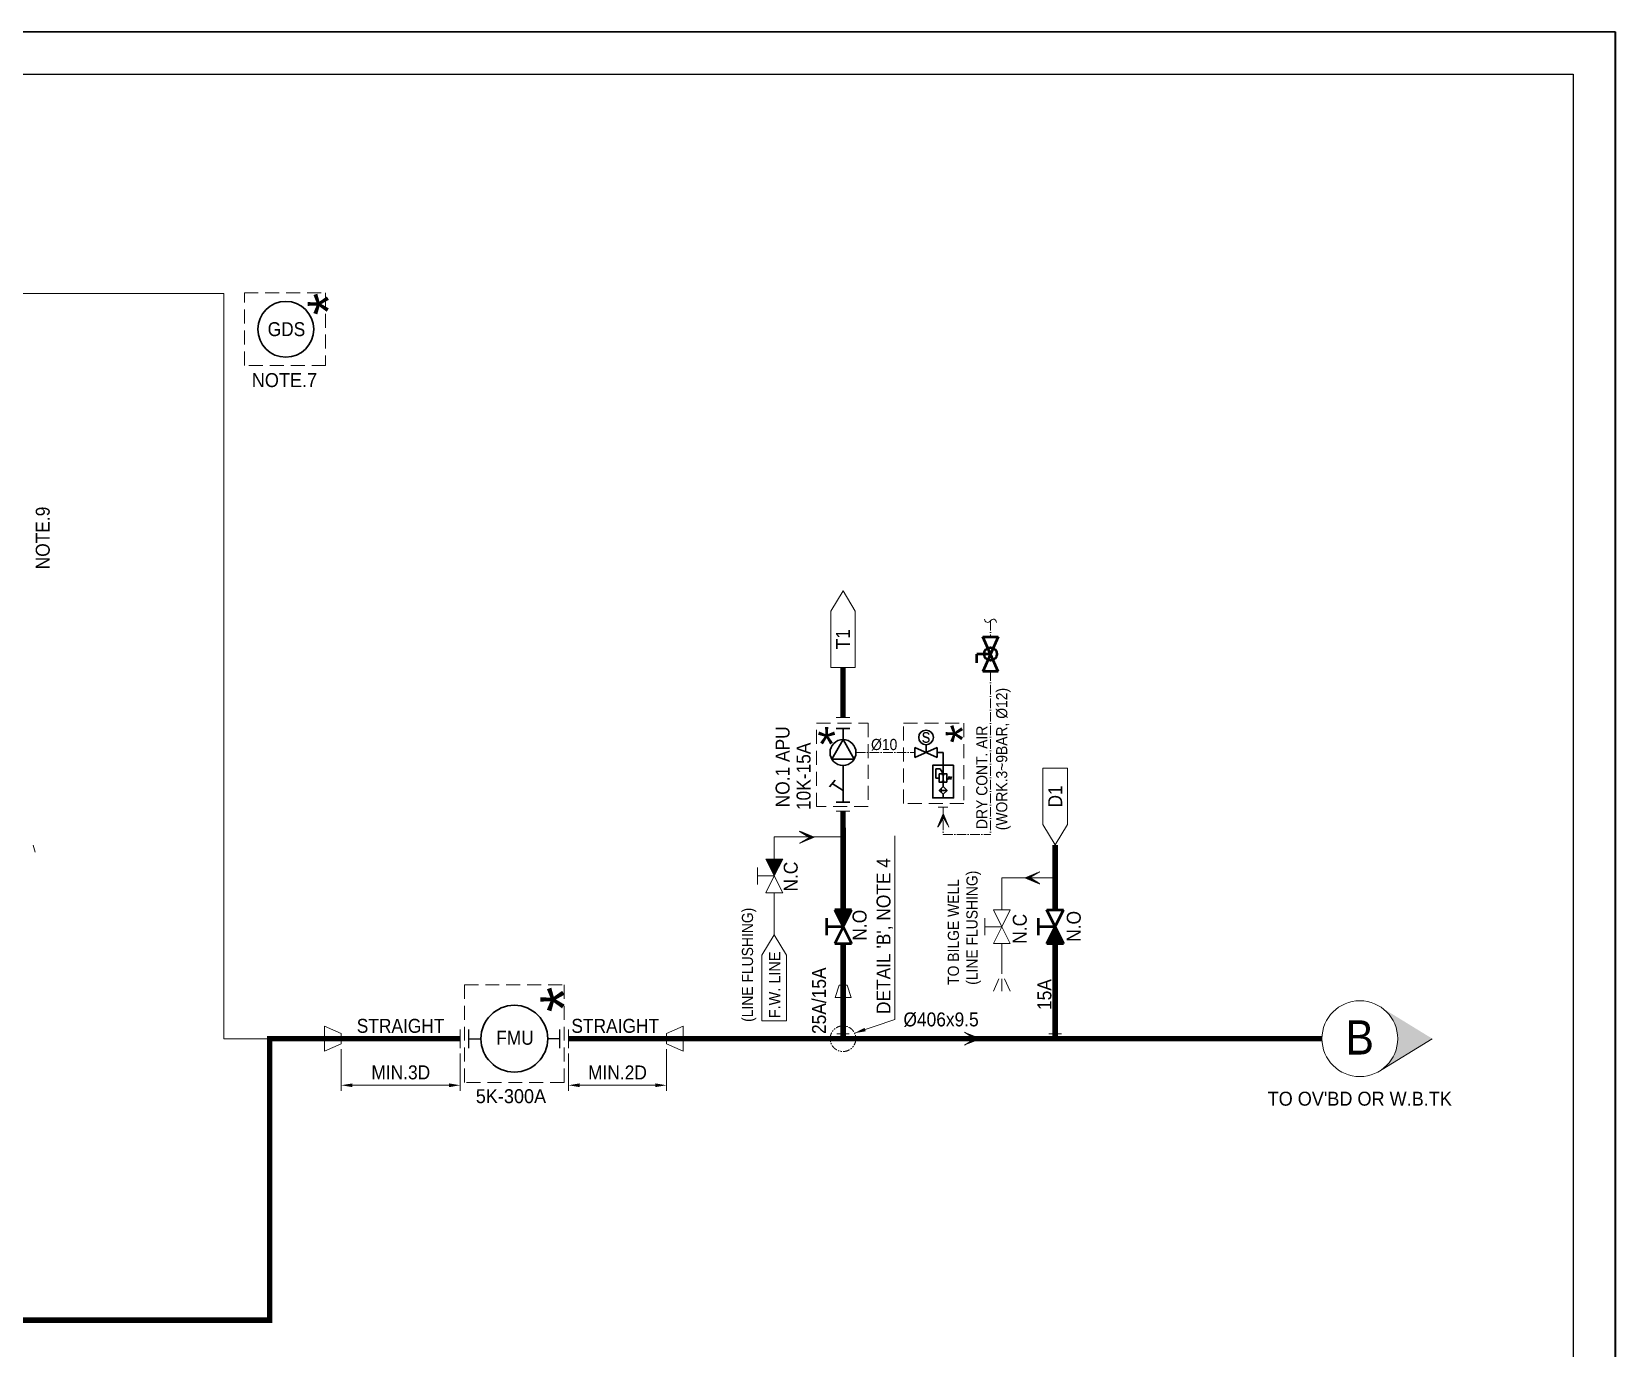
# Model space of a CAD drawing. Extents: x -553847 to 4496999, y 514150 to 878882.
# Drawn here: x 4399829 to 4428190, y 691649 to 715225 of the extents above; entities that cross this region are included whole.
import ezdxf

# ---------------------------------------------------------------- set-up
doc = ezdxf.new("R2010")
doc.units = 0
doc.header["$LTSCALE"] = 25
doc.header["$MEASUREMENT"] = 0
doc.header["$PDMODE"] = 3
doc.header["$PDSIZE"] = -7
for name, pattern in [('DASHED', [0.75, 0.5, -0.25]), ('DASHED2', [0.375, 0.25, -0.125]), ('Dashed_dotted', [9.714286, 6.857143, -1.428571, 0, -1.428571]), ('HIDDEN', [0.375, 0.25, -0.125]), ('PHANTOM', [63.5, 31.75, -6.35, 6.35, -6.35, 6.35, -6.35]), ('PHANTOM2', [31.75, 15.875, -3.175, 3.175, -3.175, 3.175, -3.175])]:
    doc.linetypes.add(name, pattern=pattern)
doc.layers.get('0').update_dxf_attribs({"linetype": 'CONTINUOUS', "lineweight": 9})
doc.layers.get('DEFPOINTS').update_dxf_attribs({"linetype": 'CONTINUOUS'})
doc.layers.add('0.1 Defpoints', color=7, linetype='CONTINUOUS', plot=False)
doc.layers.add('0.2 Dwg sheet', color=7, linetype='CONTINUOUS')
doc.layers.add('0.3 Text', color=7, linetype='CONTINUOUS')
for name, color, linetype, lineweight in [('0.4 Maker scope box', 3, 'HIDDEN', 9), ('0.5 Dim', 1, 'CONTINUOUS', 9), ('1.1 Y_Pipe', 7, 'CONTINUOUS', 13), ('1.10 Air line', 253, 'PHANTOM', 9), ('1.4 M_Pipe', 7, 'CONTINUOUS', 25), ('1.5 M_Equip', 4, 'CONTINUOUS', 30), ('1.8 PRU Cooling', 253, 'PHANTOM', 9), ('1.9 Arrow', 1, 'CONTINUOUS', 9)]:
    doc.layers.add(name, color=color, linetype=linetype, lineweight=lineweight)
doc.layers.add('2.1 Valve open', color=7, linetype='CONTINUOUS', lineweight=50, true_color=0x1b21e4)
doc.layers.add('2.2 Ballast water line', color=7, linetype='CONTINUOUS', true_color=0x1b21e4)
doc.layers.add('2.3 TSU sampling line', color=7, linetype='DASHED2', true_color=0xf4541a)
doc.styles.add('ARIAL', font='arial.ttf')
doc.styles.get("Standard").update_dxf_attribs({"font": '', "width": 0.95, "height": 250})
doc.styles.get('Standard').set_extended_font_data('Gulim')
doc.dimstyles.new('TC50', dxfattribs={"dimtxt": 250, "dimasz": 200, "dimexe": 100, "dimexo": 100, "dimgap": 100, "dimtad": 1, "dimtoh": 1, "dimdec": 0, "dimrnd": 0.0005, "dimzin": 9, "dimdsep": 46, "dimtxsty": 'Standard', "dimcen": -3.5, "dimclrd": 1, "dimclre": 1, "dimazin": 2, "dimtfac": 0.6, "dimtdec": 0, "dimtmove": 0, "dimatfit": 3, "dimfxl": 4, "dimtolj": 1, "dimlwd": 15, "dimlwe": 15, "dimarcsym": 0})

# ---------------------------------------------------------------- blocks, each defined once
blk = doc.blocks.new('양식 51-Q-02-08')
at = {"layer": '0.1 Defpoints'}
blk.add_lwpolyline([(-2677005, 1033560), (-2613196, 1033560), (-2613196, 988132), (-2677005, 988132)], close=True, dxfattribs=at)
at = {"layer": '0.2 Dwg sheet'}
blk.add_lwpolyline([(-2613953, 989196), (-2676245, 989196), (-2676245, 1032800), (-2613953, 1032800)], close=True, dxfattribs=at)
blk = doc.blocks.new('*D221')
at = {"layer": '0.5 Dim', "color": 1, "linetype": 'ByBlock', "lineweight": 15, "ltscale": 30, "transparency": 16777216}
for p, q in [((4405374, 697004), (4405374, 696260)), ((4407504, 696926), (4407504, 696260)), ((4407304, 696360), (4405574, 696360))]:
    blk.add_line(p, q, dxfattribs=at)
at = {"layer": '0.5 Dim', "color": 1, "linetype": 'Continuous', "ltscale": 30, "transparency": 16777216}
for points in [[(4405574, 696393), (4405574, 696326), (4405374, 696360)], [(4407304, 696393), (4407304, 696326), (4407504, 696360)]]:
    blk.add_solid(points, dxfattribs=at)
at = {"layer": 'DEFPOINTS', "color": 0, "linetype": 'Continuous', "ltscale": 30, "transparency": 16777216}
for p in [(4405374, 697104), (4407504, 697026), (4405374, 696360)]:
    blk.add_point(p, dxfattribs=at)
at = {"layer": '0.5 Dim', "color": 0, "linetype": 'Continuous', "ltscale": 30, "transparency": 16777216, "insert": (4406439, 696589), "char_height": 250, "attachment_point": 5}
blk.add_mtext('\\A1;MIN.3D', dxfattribs=at)
blk = doc.blocks.new('*D222')
at = {"layer": '0.5 Dim', "color": 1, "linetype": 'ByBlock', "lineweight": 15, "ltscale": 30, "transparency": 16777216}
for p, q in [((4409443, 696926), (4409443, 696260)), ((4411197, 697004), (4411197, 696260)), ((4409643, 696360), (4410997, 696360))]:
    blk.add_line(p, q, dxfattribs=at)
at = {"layer": '0.5 Dim', "color": 1, "linetype": 'Continuous', "ltscale": 30, "transparency": 16777216}
for points in [[(4409643, 696393), (4409643, 696326), (4409443, 696360)], [(4410997, 696393), (4410997, 696326), (4411197, 696360)]]:
    blk.add_solid(points, dxfattribs=at)
at = {"layer": 'DEFPOINTS', "color": 0, "linetype": 'Continuous', "ltscale": 30, "transparency": 16777216}
for p in [(4409443, 697026), (4411197, 697104), (4411197, 696360)]:
    blk.add_point(p, dxfattribs=at)
at = {"layer": '0.5 Dim', "color": 0, "linetype": 'Continuous', "ltscale": 30, "transparency": 16777216, "insert": (4410320, 696589), "char_height": 250, "attachment_point": 5}
blk.add_mtext('\\A1;MIN.2D', dxfattribs=at)

msp = doc.modelspace()

# ---------------------------------------------------------------- hatches: boundary and pattern name
at = {"layer": '1.1 Y_Pipe'}
for points in [[(4413127.5, 700108.1), (4413279.4, 700409.6), (4412976.7, 700409.6)], [(4414362, 699198), (4414513.8, 699499.6), (4414211.2, 699499.6)], [(4418159, 699198), (4418310.8, 698896.5), (4418008.2, 698896.5)]]:
    msp.add_hatch(color=256, dxfattribs=at).paths.add_polyline_path(points)
at = {"layer": '1.1 Y_Pipe', "linetype": 'Continuous', "ltscale": 30}
h = msp.add_hatch(dxfattribs=at)
h.set_pattern_fill('ANSI31', color=256, scale=1.072502)
h.set_pattern_definition([(45, (4353190.14374, 345305.7993), (-0.094796635586, 0.094796635586), [])])
h.paths.add_polyline_path([(4424001.6, 696635.8, 0.5309324), (4423988.7, 697760.2), (4424912.6, 697193.6)])
at = {"layer": '1.5 M_Equip'}
h = msp.add_hatch(color=256, dxfattribs=at)
h.paths.add_polyline_path([(4416151.8, 701784.4), (4416160.4, 701815.4), (4416143, 701815.4)])
h.paths.add_polyline_path([(4416142.7, 701903.6), (4416160.1, 701903.7), (4416151.3, 701934.7)])
at = {"layer": '1.9 Arrow'}
h = msp.add_hatch(dxfattribs=at)
h.set_pattern_fill('ANSI31', color=256, scale=0.356064, angle=90, style=0)
h.set_pattern_definition([(45, (4092260.69727, 456744.047114), (0.031471872735, -0.031471872735), [])])
h.paths.add_polyline_path([(4416055.2, 700979.2), (4416156, 701145.3), (4416256.7, 700979.2), (4416156, 701220.8)])
h = msp.add_hatch(dxfattribs=at)
h.set_pattern_fill('ANSI31', color=256, scale=0.382453, style=0)
h.set_pattern_definition([(315, (4147351.93708, 1042670.711303), (-0.033804374581, -0.033804374581), [])])
h.paths.add_polyline_path([(4413577.7, 700691.6), (4413756.4, 700799.3), (4413578.4, 700908), (4413837.5, 700799)])
h = msp.add_hatch(dxfattribs=at)
h.set_pattern_fill('ANSI31', color=256, scale=0.382453, angle=360, style=0)
h.set_pattern_definition([(315, (4144858.61612, 1033525.88316), (-0.033804374581, -0.033804374581), [])])
h.paths.add_polyline_path([(4417884.5, 700182.6), (4417705.8, 700074.9), (4417883.9, 699966.1), (4417624.7, 700075.1)])
h = msp.add_hatch(color=256, dxfattribs=at)
h.paths.add_polyline_path([(4416846.7, 697193.6), (4416719.1, 697193.6), (4416535.8, 697076.2)])
h.paths.add_polyline_path([(4416846.7, 697193.6), (4416535.8, 697311.1), (4416719.1, 697193.6)])
at = {"layer": '2.1 Valve open'}
for points in [[(4414362, 699198), (4414513.8, 699499.6), (4414211.2, 699499.6)], [(4418159, 699198), (4418310.8, 698896.5), (4418008.2, 698896.5)]]:
    msp.add_hatch(color=256, dxfattribs=at).paths.add_polyline_path(points)

# ---------------------------------------------------------------- linework, layer by layer
at = {"layer": '0.1 Defpoints', "color": 4, "linetype": 'ByBlock'}
msp.add_lwpolyline([(4364381.2, 669797.3), (4428190.1, 669797.3), (4428190.1, 715225.2), (4364381.2, 715225.2)], close=True, dxfattribs=at)
at = {"layer": '0.4 Maker scope box', "linetype": 'DASHED', "lineweight": 15, "ltscale": 20}
for points in [[(4403637.5, 710550.1), (4405093.7, 710550.1), (4405093.7, 709250.1), (4403637.5, 709250.1)], [(4413883.9, 702844.5), (4414807, 702844.5), (4414807, 701348.8), (4413883.9, 701348.8)]]:
    msp.add_lwpolyline(points, close=True, dxfattribs=at)
for points, elevation in [([(4415441.1, 702841.2), (4416521.1, 702841.2), (4416521.1, 701406.2), (4415441.1, 701406.2)], -934.9), ([(4407578.7, 698158.6), (4409365.7, 698158.3), (4409365.7, 696407.9), (4407578.7, 696408.2)], 0)]:
    msp.add_lwpolyline(points, close=True, dxfattribs=dict(at, elevation=elevation))
at = {"layer": '0.5 Dim', "linetype": 'PHANTOM2', "lineweight": 9, "ltscale": 0.3}
msp.add_circle((4414358.8, 697193.6), 229.6, dxfattribs=at)
at = {"layer": '1.1 Y_Pipe', "linetype": 'Continuous', "ltscale": 30}
for p, q in [((4392816.9, 710538.6), (4403272.9, 710538.6)), ((4403272.9, 710538.6), (4403272.9, 697193.6)), ((4412976.7, 700409.6), (4413278.3, 700409.6)), ((4414211.2, 699499.6), (4414512.7, 699499.6)), ((4418008.2, 698896.5), (4418309.8, 698896.5)), ((4403272.9, 697193.6), (4405073.7, 697193.6)), ((4404091.4, 697193.6), (4404091.4, 692153.5)), ((4405373.7, 697193.6), (4407503.7, 697193.6)), ((4409442.7, 697193.6), (4411196.8, 697193.6)), ((4411496.8, 697193.6), (4421898.1, 697193.6)), ((4421898.1, 697193.6), (4422936.2, 697193.6)), ((4424912.6, 697193.6), (4423936.1, 696595.6)), ((4386329.9, 692153.5), (4404091.4, 692153.5))]:
    msp.add_line(p, q, dxfattribs=at)
at = {"layer": '1.1 Y_Pipe'}
for p, q in [((4414359, 705215.7), (4414139.1, 704851.4)), ((4414359, 705215.7), (4414578.8, 704851.4)), ((4414139.1, 703841), (4414139.1, 704851.4)), ((4414578.8, 703841), (4414578.8, 704851.4)), ((4414578.8, 703841), (4414139.1, 703841)), ((4414359, 702945.4), (4414359, 703841)), ((4414479.1, 702945.4), (4414238.8, 702945.4)), ((4417939.2, 702036.8), (4417939.2, 701026.4)), ((4417939.2, 702036.8), (4418378.8, 702036.8)), ((4418378.8, 702036.8), (4418378.8, 701026.4)), ((4414479, 701269.5), (4414238.7, 701269.5)), ((4414362.3, 699499.6), (4414358.8, 701269.5)), ((4414360.4, 700811), (4413127.5, 700811)), ((4413127.5, 700811), (4413127.5, 700108.1)), ((4418159, 700662.1), (4417939.2, 701026.4)), ((4418159, 700662.1), (4418378.8, 701026.4)), ((4418159, 699499.6), (4418159, 700662.1)), ((4412826, 700258.9), (4412826, 699957.3)), ((4413278.3, 700409.6), (4412976.7, 700409.6)), ((4412976.7, 700409.6), (4413127.5, 700108.1)), ((4413127.5, 700108.1), (4413278.3, 700409.6)), ((4413127.5, 700108.1), (4412826, 700108.1)), ((4413127.5, 700108.1), (4412976.7, 699806.5)), ((4413127.5, 700108.1), (4413278.3, 699806.5)), ((4418159, 700075.9), (4417202.3, 700075.9)), ((4417202.3, 700075.9), (4417202.3, 699499.6)), ((4412976.7, 699806.5), (4413278.3, 699806.5)), ((4413127.5, 699806.5), (4413127.5, 699054.4)), ((4414512.7, 699499.6), (4414211.2, 699499.6)), ((4414211.2, 699499.6), (4414362, 699198)), ((4414362, 699198), (4414512.7, 699499.6)), ((4417051.5, 699499.6), (4417353.1, 699499.6)), ((4417202.3, 699198), (4417051.5, 699499.6)), ((4417202.3, 699198), (4417353.1, 699499.6)), ((4418008.2, 699499.6), (4418309.8, 699499.6)), ((4418159, 699198), (4418008.2, 699499.6)), ((4418159, 699198), (4418309.8, 699499.6)), ((4414060.4, 699348.8), (4414060.4, 699047.2)), ((4414362, 699198), (4414060.4, 699198)), ((4414362, 699198), (4414211.2, 698896.5)), ((4414362, 699198), (4414512.7, 698896.5)), ((4416900.8, 699047.2), (4416900.8, 699348.8)), ((4417202.3, 699198), (4416900.8, 699198)), ((4417051.5, 698896.5), (4417202.3, 699198)), ((4417202.3, 699198), (4417353.1, 698896.5)), ((4417857.4, 699047.2), (4417857.4, 699348.8)), ((4418159, 699198), (4417857.4, 699198)), ((4418008.2, 698896.5), (4418159, 699198)), ((4418159, 699198), (4418309.8, 698896.5)), ((4413127.5, 699054.4), (4412907.7, 698690.1)), ((4413127.5, 699054.4), (4413347.3, 698690.1)), ((4414211.2, 698896.5), (4414512.7, 698896.5)), ((4414362, 698896.5), (4414362, 698151.9)), ((4417353.1, 698896.5), (4417051.5, 698896.5)), ((4417202.3, 698896.5), (4417202.3, 698352.4)), ((4418309.8, 698896.5), (4418008.2, 698896.5)), ((4418159, 698896.5), (4418158.8, 697193.6)), ((4412907.7, 697511.8), (4412907.7, 698690.1)), ((4413347.3, 697511.8), (4413347.3, 698690.1)), ((4417151.6, 698264.4), (4417052.6, 698042.3)), ((4417202.3, 698264.4), (4417202.3, 698042.3)), ((4417253.1, 698264.4), (4417352, 698042.3)), ((4414288.2, 698151.9), (4414220, 697930.6)), ((4414288.2, 698151.9), (4414435.7, 698151.9)), ((4414435.7, 698151.9), (4414503.9, 697930.6)), ((4414220, 697930.6), (4414503.9, 697930.6)), ((4414362, 697930.6), (4414362, 697193.6)), ((4413347.3, 697511.8), (4412907.7, 697511.8)), ((4407503.7, 697026.5), (4407503.7, 697360.8)), ((4409442.7, 697026.5), (4409442.7, 697360.8)), ((4414246.3, 697280.2), (4414471.3, 697280.2)), ((4418046.3, 697279.6), (4418271.3, 697279.6))]:
    msp.add_line(p, q, dxfattribs=at)
at = {"layer": '1.1 Y_Pipe', "ltscale": 30}
for p, q in [((4405073.7, 697418.6), (4405073.7, 696968.6)), ((4405073.7, 697418.6), (4405373.7, 697283.6)), ((4411496.8, 697418.6), (4411196.8, 697283.6)), ((4411496.8, 697418.6), (4411496.8, 696968.6)), ((4405373.7, 697283.6), (4405373.7, 697103.6)), ((4411196.8, 697283.6), (4411196.8, 697103.6)), ((4405073.7, 696968.6), (4405373.7, 697103.6)), ((4411496.8, 696968.6), (4411196.8, 697103.6))]:
    msp.add_line(p, q, dxfattribs=at)
at = {"layer": '1.1 Y_Pipe', "linetype": 'Continuous', "ltscale": 30}
msp.add_circle((4423614.9, 697193.6), 678.8, dxfattribs=at)
at = {"layer": '1.10 Air line', "linetype": 'Dashed_dotted'}
for p, q in [((4417000.1, 704676), (4417000.1, 704390.8)), ((4417000.1, 703771.4), (4417000.1, 700847.9)), ((4414590.9, 702316.5), (4415647.2, 702316.5)), ((4416064.3, 701340.6), (4416241.3, 701340.6)), ((4416152.8, 701340.6), (4416152.8, 700847.9)), ((4416152.8, 700847.9), (4417000.1, 700847.9))]:
    msp.add_line(p, q, dxfattribs=at)
at = {"layer": '1.10 Air line', "linetype": 'ByBlock', "ltscale": 0.3}
for p, q in [((4416862.6, 704390.8), (4417137.6, 704390.8)), ((4417137.6, 704390.8), (4416862.6, 703771.4)), ((4417137.6, 703771.4), (4416862.6, 704390.8)), ((4417000.1, 704081.1), (4416755, 704081.1)), ((4416755, 703926.2), (4416755, 704081.1)), ((4417137.6, 703771.4), (4416862.6, 703771.4))]:
    msp.add_line(p, q, dxfattribs=at)
msp.add_circle((4417000.1, 704081.1), 115.4, dxfattribs=at)
for centre, start, end in [((4416950.5, 704704.6), 180, 330), ((4417049.6, 704647.4), 0, 150)]:
    msp.add_arc(centre, 57.2, start, end, dxfattribs=at)
at = {"layer": '1.4 M_Pipe'}
for p, q in [((4407655.7, 697026.5), (4407655.7, 697360.8)), ((4409288.7, 697026.5), (4409288.7, 697360.8))]:
    msp.add_line(p, q, dxfattribs=at)
at = {"layer": '1.4 M_Pipe', "elevation": 0}
for points in [[(4407655.7, 697193.6), (4407874.5, 697193.6)], [(4409288.7, 697193.6), (4409069.9, 697193.6)]]:
    msp.add_lwpolyline(points, dxfattribs=at)
at = {"layer": '1.5 M_Equip', "color": 4}
for p, q in [((4414479.1, 702745.2), (4414238.8, 702745.2)), ((4414359, 702548.5), (4414359, 702745.2)), ((4414358.9, 701431.7), (4414359.1, 702084.5)), ((4414218.5, 701820), (4414118.6, 701702.8)), ((4414359, 701637.1), (4414166.5, 701762.7)), ((4414238.7, 701431.7), (4414479.1, 701431.7))]:
    msp.add_line(p, q, dxfattribs=at)
at = {"layer": '1.5 M_Equip'}
for p, q in [((4415647.2, 702405), (4415647.2, 702228)), ((4415647.2, 702228), (4416046, 702405)), ((4416046, 702227.9), (4415647.2, 702405)), ((4415846.6, 702316.4), (4415846.6, 702456)), ((4416046, 702405), (4416046, 702227.9)), ((4416046, 702316.4), (4416153, 702316.4)), ((4416153, 702316.4), (4416152.7, 702090.2)), ((4416020.7, 702026.2), (4416097.3, 702026.5)), ((4416021.3, 701859.1), (4416020.7, 702026.2)), ((4416097.3, 702026.5), (4416151.3, 701934.7)), ((4416153, 702090.2), (4416152.6, 701709.7)), ((4416082.6, 701859.3), (4416021.3, 701859.1)), ((4416117.3, 701604.2), (4416117.1, 701674.4)), ((4416151.3, 701934.7), (4416142.7, 701903.6)), ((4416160.1, 701903.7), (4416142.7, 701903.6)), ((4416151.8, 701784.4), (4416143, 701815.4)), ((4416160.4, 701815.4), (4416143, 701815.4)), ((4416160.1, 701903.7), (4416151.3, 701934.7)), ((4416151.8, 701784.4), (4416151.3, 701934.7)), ((4416160.4, 701815.4), (4416151.8, 701784.4)), ((4416220.5, 701859.7), (4416244.6, 701833.4)), ((4416244.6, 701833.4), (4416259.5, 701888.7)), ((4416259.5, 701888.7), (4416281.5, 701833.5)), ((4416281.5, 701833.5), (4416304.7, 701889.7)), ((4416222.5, 701639.7), (4416117.2, 701639.3)), ((4416152.5, 701506.3), (4416152.5, 701569.2))]:
    msp.add_line(p, q, dxfattribs=at)
at = {"layer": '1.5 M_Equip', "color": 4}
msp.add_lwpolyline([(4414359, 702548.5), (4414158.1, 702200.5), (4414559.8, 702200.5)], close=True, dxfattribs=at)
at = {"layer": '1.5 M_Equip', "elevation": 0}
for points in [[(4416338.7, 702090.2), (4416338.8, 701506.3), (4415966.8, 701506.3), (4415966.8, 702090.2)], [(4416152.5, 701569.2), (4416222.5, 701639.7), (4416152, 701709.7), (4416082.1, 701639.2)], [(4416220.7, 701784.6), (4416220.2, 701934.9), (4416082.3, 701934.4), (4416082.8, 701784.1)]]:
    msp.add_lwpolyline(points, close=True, dxfattribs=at)
at = {"layer": '1.5 M_Equip', "color": 4}
for centre, radius in [((4404379.6, 709896.3), 499.9), ((4414359, 702316.5), 232), ((4408472.2, 697193.6), 597.7)]:
    msp.add_circle(centre, radius, dxfattribs=at)
at = {"layer": '1.5 M_Equip'}
msp.add_circle((4415846.6, 702587.7), 131.6, dxfattribs=at)
at = {"layer": '1.8 PRU Cooling', "linetype": 'PHANTOM', "ltscale": 0.5}
msp.add_line((4399855.7, 700658.4, 0), (4399888.5, 700535.2, 0), dxfattribs=at)
at = {"layer": '1.9 Arrow'}
for p in [(4416535.8, 697311.1), (4416535.8, 697076.2)]:
    msp.add_line(p, (4416719.1, 697193.6), dxfattribs=at)
at = {"layer": '2.1 Valve open'}
for p, q in [((4416862.6, 704390.8), (4417137.6, 704390.8)), ((4417137.6, 704390.8), (4416862.6, 703771.4)), ((4417137.6, 703771.4), (4416862.6, 704390.8)), ((4417000.1, 704081.1), (4416755, 704081.1)), ((4416755, 703926.2), (4416755, 704081.1)), ((4417137.6, 703771.4), (4416862.6, 703771.4)), ((4414512.7, 699499.6), (4414211.2, 699499.6)), ((4414211.2, 699499.6), (4414362, 699198)), ((4414211.2, 699499.6), (4414512.7, 699499.6)), ((4414362, 699198), (4414512.7, 699499.6)), ((4418008.2, 699499.6), (4418309.8, 699499.6)), ((4418159, 699198), (4418008.2, 699499.6)), ((4418159, 699198), (4418309.8, 699499.6)), ((4414060.4, 699348.8), (4414060.4, 699047.2)), ((4414362, 699198), (4414060.4, 699198)), ((4414362, 699198), (4414211.2, 698896.5)), ((4414362, 699198), (4414512.7, 698896.5)), ((4417857.4, 699047.2), (4417857.4, 699348.8)), ((4418159, 699198), (4417857.4, 699198)), ((4418008.2, 698896.5), (4418159, 699198)), ((4418159, 699198), (4418309.8, 698896.5)), ((4414211.2, 698896.5), (4414512.7, 698896.5)), ((4418309.8, 698896.5), (4418008.2, 698896.5)), ((4418008.2, 698896.5), (4418309.8, 698896.5))]:
    msp.add_line(p, q, dxfattribs=at)
msp.add_circle((4417000.1, 704081.1), 115.4, dxfattribs=at)
at = {"layer": '2.2 Ballast water line', "linetype": 'Continuous', "ltscale": 75, "const_width": 100}
msp.add_lwpolyline([(4386329.9, 692153.5), (4404091.4, 692153.5), (4404091.4, 697193.6), (4407503.7, 697193.6)], dxfattribs=at)
at = {"layer": '2.2 Ballast water line', "linetype": 'Continuous', "ltscale": 75, "const_width": 100, "elevation": 0}
msp.add_lwpolyline([(4409442.7, 697193.6), (4422936.2, 697193.6)], dxfattribs=at)
at = {"layer": '2.3 TSU sampling line', "linetype": 'Continuous', "lineweight": -3, "ltscale": 100, "const_width": 100}
for points in [[(4414359, 702945.4), (4414359, 703841)], [(4414362.3, 699499.6), (4414358.8, 701269.5)], [(4418159, 700662.1), (4418159, 699499.6)], [(4414362, 698856.3), (4414362, 698896.5)], [(4414362, 697193.6), (4414362, 698856.3)], [(4418159, 698896.5), (4418158.8, 697193.6)]]:
    msp.add_lwpolyline(points, dxfattribs=at)

# ---------------------------------------------------------------- block references
at = {"color": 217, "linetype": 'Continuous', "true_color": 0x93278f}
msp.add_blockref('양식 51-Q-02-08', (7041386.2, -318334.8), dxfattribs=at)

# ---------------------------------------------------------------- texts
at = {"layer": '0.3 Text', "color": 3, "linetype": 'Continuous', "width": 0.99}
msp.add_text('NOTE.7', height=250, dxfattribs=at).set_placement((4403770.7, 708861.3))
at = {"layer": '0.3 Text', "color": 3, "linetype": 'Continuous', "width": 0.95}
msp.add_text('NOTE.9', height=250, rotation=90, dxfattribs=at).set_placement((4400151.6, 705598.1))
at = {"layer": '0.3 Text', "linetype": 'Continuous'}
for s, height, width, p in [('(WORK.3~9BAR, Ø12)', 200, 0.95, (4417301.1, 700926.6)), ('NO.1 APU', 250, 0.95, (4413401.6, 701336.3)), ('DRY CONT. AIR ', 200, 0.95, (4416944.6, 700948.3)), ('10K-15A', 250, 0.95, (4413777.1, 701286.5)), ('F.W. LINE', 200, 0.99, (4413233.8, 697560)), ('25A/15A', 250, 0.95, (4414054.1, 697277.4))]:
    msp.add_text(s, height=height, rotation=90, dxfattribs=dict(at, width=width)).set_placement(p)
at = {"layer": '0.3 Text'}
for s, height, width, p in [('Ø10', 200, 0.95, (4414861.4, 702361.4, -934.9)), ('STRAIGHT', 250, 0.95, (4405650.6, 697298.4)), ('STRAIGHT', 250, 0.95, (4409494.2, 697298.4)), ('Ø406x9.5', 250, 0.95, (4415441.5, 697413.7)), ("TO OV'BD OR W.B.TK", 250, 0.99, (4421963.2, 695994.2))]:
    msp.add_text(s, height=height, dxfattribs=dict(at, width=width)).set_placement(p)
at = {"layer": '0.3 Text', "width": 0.95}
for s, height, rotation, p in [('s', 248.9, 0.00724, (4415768.9, 702492.8)), ('N.C', 250, 90, (4413546.9, 699828.1)), ('N.C', 250, 90, (4417649.1, 698893.8)), ('15A', 250, 90, (4418091, 697707.4))]:
    msp.add_text(s, height=height, rotation=rotation, dxfattribs=at).set_placement(p)
at = {"layer": '0.3 Text', "linetype": 'Continuous', "width": 0.99}
msp.add_text('5K-300A', height=250, dxfattribs=at).set_placement((4407782, 696039.1))
at = {"layer": '0.3 Text', "linetype": 'ByBlock', "insert": (4404391.5, 709896.6), "char_height": 250, "width": 1625.22, "attachment_point": 5, "line_spacing_factor": 0.9}
msp.add_mtext('\\pxqc;GDS', dxfattribs=at)
at = {"layer": '0.3 Text', "rotation": 90}
for s, insert, char_height, width, attachment_point in [('\\pxqc;T1', (4414359, 704346.2), 250, 1009.722, 5), ('\\pxqc;D1', (4418159, 701531.6), 250, 1009.722, 5), ('\\pxql;(LINE FLUSHING)', (4412547.7, 697494.3), 200, 3714.7, 1)]:
    msp.add_mtext(s, dxfattribs=dict(at, insert=insert, char_height=char_height, width=width, attachment_point=attachment_point))
at = {"layer": '0.3 Text', "color": 0, "insert": (4414959.2, 697634.4), "char_height": 250, "attachment_point": 1, "rotation": 90}
msp.add_mtext("DETAIL 'B', NOTE 4", dxfattribs=at)
at = {"layer": '0.3 Text', "insert": (4416235.4, 698157.9), "char_height": 200, "attachment_point": 1, "rotation": 90}
msp.add_mtext_dynamic_manual_height_columns('TO BILGE WELL\\P(LINE FLUSHING)', width=3714.7, gutter_width=1000, heights=[0], dxfattribs=at)
at = {"layer": '0.3 Text', "char_height": 250, "attachment_point": 1, "rotation": 90}
for insert in [(4414530.3, 698949.6), (4418366.1, 698928.3)]:
    msp.add_mtext('N.O', dxfattribs=dict(at, insert=insert))
at = {"layer": '0.3 Text', "linetype": 'Continuous', "insert": (4408483.7, 697208), "char_height": 250, "width": 1301.802, "attachment_point": 5, "line_spacing_factor": 0.9}
msp.add_mtext('\\pxqc;FMU', dxfattribs=at)
at = {"layer": '0.4 Maker scope box', "linetype": 'DASHED', "lineweight": 15, "ltscale": 20, "style": 'ARIAL'}
msp.add_text('*', height=739.2, rotation=90, dxfattribs=at).set_placement((4405513.6, 710147.2))
at = {"layer": '0.4 Maker scope box', "style": 'ARIAL'}
for height, rotation, p in [(616, 90.16445, (4416811.3, 702488.3)), (844.8, 90, (4409785.6, 697665.3))]:
    msp.add_text('*', height=height, rotation=rotation, dxfattribs=at).set_placement(p)
msp.add_text('*', height=616, dxfattribs=at).set_placement((4413897.7, 702161.4))
at = {"layer": '1.1 Y_Pipe', "linetype": 'Continuous', "ltscale": 30, "width": 0.95}
msp.add_text('B', height=612.9, dxfattribs=at).set_placement((4423358.7, 696909.9))

# ---------------------------------------------------------------- dimensions: what is measured, and where the dimension line sits
at = {"layer": '0.5 Dim', "color": 0, "linetype": 'Continuous', "ltscale": 30}
for base, p1, p2, text, picture, middle in [((4405373.7, 696359.6), (4407503.7, 697026.5), (4405373.7, 697103.6), 'MIN.3D', '*D221', (4406438.7, 696589.4)), ((4411196.8, 696359.6), (4409442.7, 697026.5), (4411196.8, 697103.6), 'MIN.2D', '*D222', (4410319.8, 696589.4))]:
    dim = msp.add_linear_dim(base=base, p1=p1, p2=p2, text=text, dimstyle='TC50', override={"dimtoh": 0, "dimarcsym": 1}, dxfattribs=at)
    dim.commit()
    dim.dimension.update_dxf_attribs({"geometry": picture, "text_midpoint": middle})

# ---------------------------------------------------------------- leaders
at = {"layer": '0.5 Dim', "color": 0}
msp.add_leader([(4414565.4, 697293.7), (4415284.6, 697534.5), (4415284.6, 700823.6)], dimstyle='TC50', override={"dimgap": 100, "dimtad": 0, "dimarcsym": 1}, dxfattribs=at)

doc.saveas('drawing.dxf')
